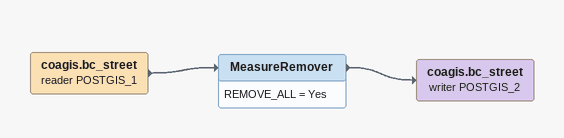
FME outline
coagis.bc_street (reader POSTGIS_1)
    -> MeasureRemover
MeasureRemover
    REMOVE_ALL = Yes
    -> coagis.bc_street (writer POSTGIS_2)
coagis.bc_street (writer POSTGIS_2)
